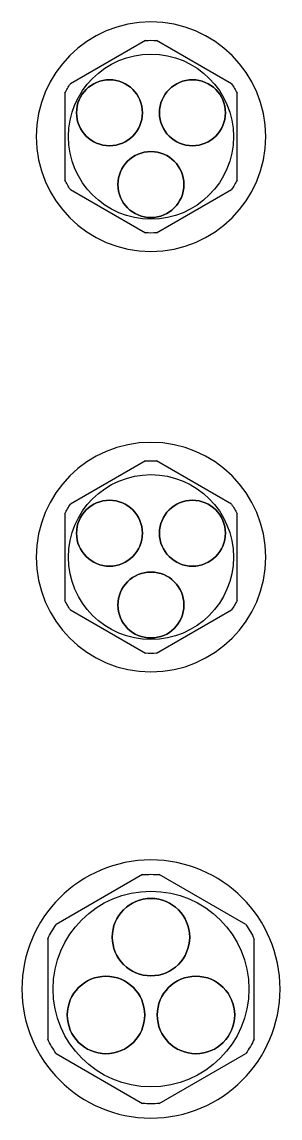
# Model space of a CAD drawing. Header units: millimetres. Extents: x 296 to 4896, y 152 to 3333.
# Drawn here: x 2379.8 to 2424.8, y 1551 to 1742.1 of the extents above; entities that cross this region are included whole.
import ezdxf

# ---------------------------------------------------------------- set-up
doc = ezdxf.new("R2010")
doc.units = ezdxf.units.MM
doc.linetypes.add('DASHED', pattern=[0.25, 0.15625, -0.09375])
doc.layers.add('1', color=1, linetype='DASHED')

# ---------------------------------------------------------------- blocks, each defined once
blk = doc.blocks.new('HSL-3-B M16-25 front')
at = {"layer": '1', "color": 3, "linetype": 'Continuous'}
for p, q in [((-0.95, 16.77), (-14.05, 9.21)), ((14.05, 9.21), (0.95, 16.77)), ((-15, 7.57), (-15, -7.57)), ((15, -7.57), (15, 7.57)), ((-14.05, -9.21), (-0.95, -16.77)), ((0.95, -16.77), (14.05, -9.21))]:
    blk.add_line(p, q, dxfattribs=at)
at = {"layer": '1', "color": 3, "linetype": 'Continuous', "extrusion": (0, 0, -1)}
for centre, radius in [((0, 0), 20), ((7.23, 4.17), 5.75), ((-7.23, 4.17), 5.75), ((0, -8.35), 5.75)]:
    blk.add_circle(centre, radius, dxfattribs=at)
at = {"layer": '1', "color": 3, "linetype": 'Continuous'}
blk.add_circle((0, 0), 14.38, dxfattribs=at)
at = {"layer": '1', "color": 2, "linetype": 'Continuous'}
for centre in [(-7.23, 4.17), (7.23, 4.17), (0, -8.35)]:
    blk.add_circle(centre, 5.75, dxfattribs=at)
at = {"layer": '1', "color": 3, "linetype": 'Continuous', "extrusion": (0, 0, -1)}
for start, end in [(86.7655, 93.2345), (26.7655, 33.2345), (146.7655, 153.2345), (326.7655, 333.2345), (206.7655, 213.2345), (266.7655, 273.2345)]:
    blk.add_arc((0, 0), 16.8, start, end, dxfattribs=at)
blk = doc.blocks.new('HSL-3-B M16-50 front')
at = {"layer": '1', "color": 3, "linetype": 'Continuous'}
for p, q in [((-0.95, 16.77), (-14.05, 9.21)), ((14.05, 9.21), (0.95, 16.77)), ((-15, 7.57), (-15, -7.57)), ((15, -7.57), (15, 7.57)), ((-14.05, -9.21), (-0.95, -16.77)), ((0.95, -16.77), (14.05, -9.21))]:
    blk.add_line(p, q, dxfattribs=at)
at = {"layer": '1', "color": 3, "linetype": 'Continuous', "extrusion": (0, 0, -1)}
for centre, radius in [((0, 0), 20), ((7.23, 4.17), 5.75), ((-7.23, 4.17), 5.75), ((0, -8.35), 5.75)]:
    blk.add_circle(centre, radius, dxfattribs=at)
at = {"layer": '1', "color": 3, "linetype": 'Continuous'}
blk.add_circle((0, 0), 14.38, dxfattribs=at)
at = {"layer": '1', "color": 2, "linetype": 'Continuous'}
for centre in [(-7.23, 4.17), (7.23, 4.17), (0, -8.35)]:
    blk.add_circle(centre, 5.75, dxfattribs=at)
at = {"layer": '1', "color": 3, "linetype": 'Continuous', "extrusion": (0, 0, -1)}
for start, end in [(86.7655, 93.2345), (26.7655, 33.2345), (146.7655, 153.2345), (326.7655, 333.2345), (206.7655, 213.2345), (266.7655, 273.2345)]:
    blk.add_arc((0, 0), 16.8, start, end, dxfattribs=at)
blk = doc.blocks.new('HSL-3-B M20-30 front')
at = {"layer": '1', "color": 3, "linetype": 'Continuous'}
for p, q in [((-1.45, 19.95), (-16.55, 11.23)), ((16.55, 11.23), (1.45, 19.95)), ((-18, 8.72), (-18, -8.72)), ((18, -8.72), (18, 8.72)), ((-16.55, -11.23), (-1.45, -19.95)), ((1.45, -19.95), (16.55, -11.23))]:
    blk.add_line(p, q, dxfattribs=at)
at = {"layer": '1', "color": 3, "linetype": 'Continuous', "extrusion": (0, 0, -1)}
for centre, radius in [((0, 0), 22.5), ((0, 9.05), 6.75), ((7.84, -4.52), 6.75), ((-7.84, -4.52), 6.75)]:
    blk.add_circle(centre, radius, dxfattribs=at)
at = {"layer": '1', "color": 3, "linetype": 'Continuous'}
blk.add_circle((0, 0), 17.06, dxfattribs=at)
at = {"layer": '1', "color": 2, "linetype": 'Continuous'}
for centre in [(0, 9.05), (-7.84, -4.52), (7.84, -4.52)]:
    blk.add_circle(centre, 6.75, dxfattribs=at)
at = {"layer": '1', "color": 3, "linetype": 'Continuous', "extrusion": (0, 0, -1)}
for start, end in [(85.8419, 94.1581), (25.8419, 34.1581), (145.8419, 154.1581), (325.8419, 334.1581), (205.8419, 214.1581), (265.8419, 274.1581)]:
    blk.add_arc((0, 0), 20, start, end, dxfattribs=at)

msp = doc.modelspace()

# ---------------------------------------------------------------- block references
for name, p in [('HSL-3-B M16-25 front', (2402.29, 1722.14)), ('HSL-3-B M16-50 front', (2402.29, 1648.84)), ('HSL-3-B M20-30 front', (2402.29, 1573.54))]:
    msp.add_blockref(name, p)

doc.saveas('drawing.dxf')
